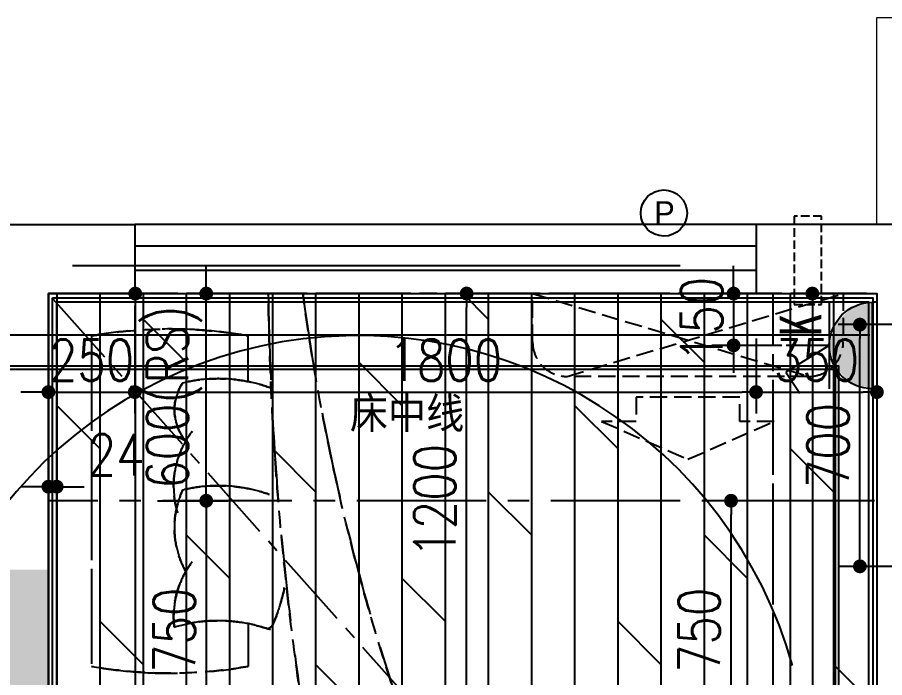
# Model space of a CAD drawing. Header units: inches. Extents: x -2597087 to 134135, y -662679 to 20000.
# Drawn here: x 10135 to 12648, y 12938 to 14850 of the extents above; entities that cross this region are included whole.
import ezdxf
from ezdxf.enums import TextEntityAlignment as Align

# ---------------------------------------------------------------- set-up
doc = ezdxf.new("R2010")
doc.units = ezdxf.units.IN
doc.header["$LTSCALE"] = 100
doc.header["$MEASUREMENT"] = 0
for name, pattern in [('__DASH', [0.35, 0.25, -0.1]), ('CENTER2', [1.125, 0.75, -0.125, 0.125, -0.125]), ('DASH', [0.35, 0.25, -0.1]), ('DASHDOT2', [12.7, 6.35, -3.175, 0, -3.175]), ('HIDDENX2', [0.75, 0.5, -0.25])]:
    doc.linetypes.add(name, pattern=pattern)
doc.layers.get('0').update_dxf_attribs({"linetype": 'CONTINUOUS'})
doc.layers.get('Defpoints').update_dxf_attribs({"linetype": 'CONTINUOUS'})
for name, color, linetype in [('_ARWALL-1', 7, 'CONTINUOUS'), ('AIR', 252, 'DASH'), ('EQUIP-动力', 3, 'CONTINUOUS'), ('floor', 8, 'CONTINUOUS'), ('IRC-MED1', 250, 'CONTINUOUS'), ('PUB_HATCH', 8, 'CONTINUOUS'), ('RC', 1, 'CONTINUOUS'), ('RC-dim', 3, 'CONTINUOUS'), ('WALL', 7, 'CONTINUOUS'), ('wall-dim', 3, 'CONTINUOUS'), ('WC', 1, 'CONTINUOUS'), ('WINDOW', 4, 'CONTINUOUS'), ('图层4', 13, 'CONTINUOUS'), ('天花开线', 4, 'CONTINUOUS'), ('家具', 1, 'DASH'), ('空调', 8, 'CONTINUOUS'), ('连线', 6, 'CONTINUOUS')]:
    doc.layers.add(name, color=color, linetype=linetype)
doc.layers.add('BALCONY', color=3, linetype='CONTINUOUS', lineweight=0)
doc.styles.add('_TCH_LABEL', font='COMPLEX', dxfattribs={"bigfont": 'GBCBIG'})
doc.styles.get("Standard").update_dxf_attribs({"font": 'txt.shx', "width": 0.8, "bigfont": 'GBCBIG.shx'})
doc.styles.add('STYLE1', font='stylu.ttf')
doc.styles.add('宋体', font='', dxfattribs={"width": 0.8})
doc.styles.get('宋体').set_extended_font_data('SimSun')
doc.dimstyles.new('50', dxfattribs={"dimscale": 50, "dimtxt": 2.4, "dimasz": 0.8, "dimexe": 1.25, "dimexo": 0.6, "dimgap": 0.65, "dimtad": 1, "dimdec": 0, "dimdsep": 46, "dimtxsty": 'Standard', "dimblk1": 'DOT', "dimblk2": 'DOT', "dimsah": 1, "dimcen": 2.5, "dimclrd": 3, "dimclre": 3, "dimclrt": 3, "dimadec": 0, "dimazin": 0, "dimtfac": 1, "dimtdec": 0, "dimtix": 1, "dimtmove": 2, "dimatfit": 0, "dimldrblk": 'DOT', "dimfxl": 5, "dimfxlon": 1, "dimarcsym": 0})

# ---------------------------------------------------------------- blocks, each defined once
blk = doc.blocks.new('_Dot')
at = {"color": 0, "linetype": 'ByBlock', "lineweight": -2}
blk.add_line((-0.5, 0), (-1, 0), dxfattribs=at)
at = {"color": 0, "linetype": 'ByBlock', "const_width": 0.5}
blk.add_lwpolyline([(-0.25, 0, 1), (0.25, 0, 1)], format="xyb", close=True, dxfattribs=at)
blk = doc.blocks.new('*D83')
at = {"layer": 'Defpoints', "color": 0, "transparency": 16777216}
for p in [(10225, 13949.9), (10475, 13949.9), (10475, 13764.6)]:
    blk.add_point(p, dxfattribs=at)
at = {"layer": 'wall-dim', "color": 3, "lineweight": -2, "transparency": 16777216}
for p, q in [((10225, 13919.9), (10225, 13702.1)), ((10475, 13919.9), (10475, 13702.1)), ((10185, 13764.6), (10145, 13764.6)), ((10225, 13764.6), (10475, 13764.6)), ((10515, 13764.6), (10555, 13764.6))]:
    blk.add_line(p, q, dxfattribs=at)
at = {"layer": 'wall-dim', "color": 3, "lineweight": -2, "transparency": 16777216, "xscale": 40, "yscale": 40, "zscale": 40}
blk.add_blockref('_Dot', (10225, 13764.6), dxfattribs=at)
at = {"layer": 'wall-dim', "color": 3, "lineweight": -2, "transparency": 16777216, "xscale": 40, "yscale": 40, "zscale": 40, "rotation": 180}
blk.add_blockref('_Dot', (10475, 13764.6), dxfattribs=at)
at = {"layer": 'wall-dim', "color": 3, "transparency": 16777216, "insert": (10350, 13857.1), "char_height": 120, "attachment_point": 5}
blk.add_mtext('250', dxfattribs=at)
blk = doc.blocks.new('*D84')
at = {"layer": 'Defpoints', "color": 0, "transparency": 16777216}
for p in [(10475, 14049.9), (12275, 13949.9), (12275, 13764.6)]:
    blk.add_point(p, dxfattribs=at)
at = {"layer": 'wall-dim', "color": 3, "lineweight": -2, "transparency": 16777216}
for p, q in [((10475, 14014.6), (10475, 13702.1)), ((12275, 13919.9), (12275, 13702.1)), ((10515, 13764.6), (12235, 13764.6))]:
    blk.add_line(p, q, dxfattribs=at)
at = {"layer": 'wall-dim', "color": 3, "lineweight": -2, "transparency": 16777216, "xscale": 40, "yscale": 40, "zscale": 40, "rotation": 180}
blk.add_blockref('_Dot', (10475, 13764.6), dxfattribs=at)
at = {"layer": 'wall-dim', "color": 3, "lineweight": -2, "transparency": 16777216, "xscale": 40, "yscale": 40, "zscale": 40}
blk.add_blockref('_Dot', (12275, 13764.6), dxfattribs=at)
at = {"layer": 'wall-dim', "color": 3, "transparency": 16777216, "insert": (11375, 13857.1), "char_height": 120, "attachment_point": 5}
blk.add_mtext('1800', dxfattribs=at)
blk = doc.blocks.new('*D85')
at = {"layer": 'Defpoints', "color": 0, "transparency": 16777216}
for p in [(12275, 13949.9), (12625, 13949.9), (12625, 13764.6)]:
    blk.add_point(p, dxfattribs=at)
at = {"layer": 'wall-dim', "color": 3, "lineweight": -2, "transparency": 16777216}
for p, q in [((12275, 13919.9), (12275, 13702.1)), ((12625, 13919.9), (12625, 13702.1)), ((12315, 13764.6), (12585, 13764.6))]:
    blk.add_line(p, q, dxfattribs=at)
at = {"layer": 'wall-dim', "color": 3, "lineweight": -2, "transparency": 16777216, "xscale": 40, "yscale": 40, "zscale": 40, "rotation": 180}
blk.add_blockref('_Dot', (12275, 13764.6), dxfattribs=at)
at = {"layer": 'wall-dim', "color": 3, "lineweight": -2, "transparency": 16777216, "xscale": 40, "yscale": 40, "zscale": 40}
blk.add_blockref('_Dot', (12625, 13764.6), dxfattribs=at)
at = {"layer": 'wall-dim', "color": 3, "transparency": 16777216, "insert": (12450, 13857.1), "char_height": 120, "attachment_point": 5}
blk.add_mtext('350', dxfattribs=at)
blk = doc.blocks.new('*D86')
at = {"layer": 'Defpoints', "color": 0, "transparency": 16777216}
for p in [(10225, 14049.9), (10225, 11349.9), (10476.5, 11349.9)]:
    blk.add_point(p, dxfattribs=at)
at = {"layer": 'wall-dim', "color": 3, "lineweight": -2, "transparency": 16777216}
for p, q in [((10255, 14049.9), (10539, 14049.9)), ((10476.5, 14009.9), (10476.5, 11389.9)), ((10255, 11349.9), (10539, 11349.9))]:
    blk.add_line(p, q, dxfattribs=at)
at = {"layer": 'wall-dim', "color": 3, "lineweight": -2, "transparency": 16777216, "xscale": 40, "yscale": 40, "zscale": 40}
for p, rotation in [((10476.5, 14049.9), 90), ((10476.5, 11349.9), 270)]:
    blk.add_blockref('_Dot', p, dxfattribs=dict(at, rotation=rotation))
at = {"layer": 'wall-dim', "color": 3, "transparency": 16777216, "insert": (10384, 12699.9), "char_height": 120, "attachment_point": 5, "rotation": 90}
blk.add_mtext('2700', dxfattribs=at)
blk = doc.blocks.new('*D106')
at = {"layer": 'Defpoints', "color": 0, "transparency": 16777216}
for p in [(12625, 14049.9), (12438, 11349.9), (12525, 11349.9)]:
    blk.add_point(p, dxfattribs=at)
at = {"layer": 'wall-dim', "color": 3, "lineweight": -2, "transparency": 16777216}
for p, q in [((12595, 14049.9), (12375.5, 14049.9)), ((12438, 14009.9), (12438, 11389.9)), ((12495, 11349.9), (12375.5, 11349.9))]:
    blk.add_line(p, q, dxfattribs=at)
at = {"layer": 'wall-dim', "color": 3, "lineweight": -2, "transparency": 16777216, "xscale": 40, "yscale": 40, "zscale": 40}
for p, rotation in [((12438, 14049.9), 90), ((12438, 11349.9), 270)]:
    blk.add_blockref('_Dot', p, dxfattribs=dict(at, rotation=rotation))
at = {"layer": 'wall-dim', "color": 3, "transparency": 16777216, "insert": (12345.5, 12699.9), "char_height": 120, "attachment_point": 5, "rotation": 90}
blk.add_mtext('2700', dxfattribs=at)
blk = doc.blocks.new('A$C43E60662')
at = {"color": 0, "linetype": 'ByBlock', "lineweight": -2, "extrusion": (0, 0, -1)}
blk.add_ellipse((83.7, 83.5), major_axis=(83.7, 0), ratio=1, start_param=3.141768, end_param=9.424953, dxfattribs=at)
at = {"color": 0, "linetype": 'ByBlock', "lineweight": -2, "style": 'STYLE1'}
blk.add_text('P', height=84, rotation=0, dxfattribs=at).set_placement((48.2, 42.3))
blk = doc.blocks.new('A$C65142D5C')
at = {"layer": '空调', "linetype": 'DASH', "ltscale": 2}
for p, q in [((240, 100), (0, 900)), ((0, 0), (240, 800))]:
    blk.add_line(p, q, dxfattribs=at)
blk.add_lwpolyline([(0, 0), (0, 900), (140, 900, -0.414214), (240, 800), (240, 100, -0.414214), (140, 0)], format="xyb", close=True, dxfattribs=at)
blk.add_lwpolyline([(370, 700), (370, 600), (300, 600), (300, 300), (370, 300), (370, 200), (480, 450)], close=True, dxfattribs=at)
blk = doc.blocks.new('A$C65BC6299')
at = {"color": 1, "linetype": 'DASH', "ltscale": 0.5}
for centre, radius, start, end in [((1160.1, -267.3), 24, 292.6718, 0.0018), ((1164.7, -278.4), 12, 220.7284, 292.6718)]:
    blk.add_arc(centre, radius, start, end, dxfattribs=at)
at = {"layer": '家具', "color": 8, "linetype": 'HIDDENX2'}
for p, q in [((1521.4, 1425.1), (1521.4, 1557.6)), ((1974.8, 1557.6), (1974.8, 600.5))]:
    blk.add_line(p, q, dxfattribs=at)
at = {"layer": '家具', "linetype": 'HIDDENX2'}
for p, q in [((1184.1, -267.3), (1184.1, 284.7)), ((1265.1, 278.7), (1535.1, 278.7)), ((1616.1, -180.3), (1616.1, 197.7)), ((1064.1, -50.8), (1064.1, 68.1)), ((1265.1, -261.3), (1535.1, -261.3))]:
    blk.add_line(p, q, dxfattribs=at)
at = {"layer": '家具', "color": 2, "linetype": 'HIDDENX2'}
blk.add_lwpolyline([(2099.9, 1680.1), (2099.9, 1680.1), (2099.9, 480.1), (0, 480.1), (0, 1680.1)], close=True, dxfattribs=at)
at = {"layer": '家具', "color": 8, "linetype": 'HIDDENX2'}
blk.add_lwpolyline([(1521.4, 724.2), (1521.4, 600.5)], dxfattribs=at)
at = {"layer": '家具', "color": 2, "linetype": 'HIDDENX2'}
for points in [[(1400, 480.1), (1400.1, -420.1), (2100, -420.1)], [(2100, -420.1), (2099.9, 480.1)]]:
    blk.add_lwpolyline(points, dxfattribs=at)
at = {"layer": '家具', "linetype": 'HIDDENX2'}
for centre, radius, start, end in [((-5068.4, 2548.3), 6489.8, 341.41643, 352.31176), ((-7492.7, 1811.7), 8956.6, 351.44968, 359.15783), ((1442.6, 56.5), 378.7, 139.2753, 178.2367), ((4397.5, 8.8), 3255.3, 174.8041, 185.1995), ((1164.7, 295.7), 12, 67.3318, 139.2753), ((1160.1, 284.7), 24, 0.0018, 67.3318), ((1265.1, 197.7), 81, 90.0018, 180.0018), ((1535.1, 197.7), 81, 0.0018, 90.0018), ((1442.6, -39.2), 378.7, 181.7669, 220.7284), ((1265.1, -180.3), 81, 180.0018, 270.0018), ((1535.1, -180.3), 81, 270.0018, 0.0018)]:
    blk.add_arc(centre, radius, start, end, dxfattribs=at)
at = {"layer": '家具', "color": 8, "linetype": 'HIDDENX2'}
for centre, radius, start, end in [((1748.1, 282.9), 1294.7, 79.916, 100.084), ((1608.1, 989.4), 444.3, 76.6334, 110.2028), ((1594.6, 1343.1), 140.2, 320.0013, 34.052), ((1477.2, 1122.6), 260, 342.7207, 37.6076), ((1608.1, 679.4), 444.3, 76.6334, 109.4677), ((1473.1, 1002), 261.8, 331.0064, 24.7517), ((1477.2, 744.6), 260, 353.2662, 37.6076), ((1904.3, 923.3), 497.3, 190.9098, 204.5758), ((1608.1, 288.5), 444.3, 73.3523, 109.8987), ((1644.5, 1002.9), 345.1, 236.1083, 238.4666), ((1748.1, 1875.1), 1294.7, 259.916, 280.084)]:
    blk.add_arc(centre, radius, start, end, dxfattribs=at)
blk = doc.blocks.new('*D237')
at = {"layer": 'Defpoints', "color": 0, "transparency": 16777216}
for p in [(11375, 14049.9), (11436.6, 14049.9), (11325.1, 12849.9)]:
    blk.add_point(p, dxfattribs=at)
at = {"layer": 'WC', "color": 3, "lineweight": -2, "transparency": 16777216}
for p, q in [((11405, 14049.9), (11499.1, 14049.9)), ((11436.6, 12889.9), (11436.6, 14009.9)), ((11355.1, 12849.9), (11499.1, 12849.9))]:
    blk.add_line(p, q, dxfattribs=at)
at = {"layer": 'WC', "color": 3, "lineweight": -2, "transparency": 16777216, "xscale": 40, "yscale": 40, "zscale": 40}
for p, rotation in [((11436.6, 14049.9), 90), ((11436.6, 12849.9), 270)]:
    blk.add_blockref('_Dot', p, dxfattribs=dict(at, rotation=rotation))
at = {"layer": 'WC', "color": 3, "transparency": 16777216, "insert": (11344.1, 13449.9), "char_height": 120, "attachment_point": 5, "rotation": 90}
blk.add_mtext('1200', dxfattribs=at)
blk = doc.blocks.new('A$C38B7485E')
at = {"layer": 'PUB_HATCH'}
blk.add_hatch(color=6, dxfattribs=at).paths.add_polyline_path([(2650.1, 6500), (2650.1, 6700), (2000.1, 6700), (2000.1, 8600), (1800.1, 8600), (1800.1, 6500)])
at = {"layer": '_ARWALL-1'}
for points in [[(1800.1, 8600), (1800.1, 9600), (2250.1, 9600), (2250.1, 9400), (2000.1, 9400), (2000.1, 6700)], [(4400.1, 9600), (4050.1, 9600), (4050.1, 9400), (4400.1, 9400)], [(4500.1, 6700), (4500.1, 9600), (4400.1, 9600)], [(4400.1, 9400), (4400.1, 6700), (4300.1, 6700), (4300.1, 6500), (4400.1, 6500)]]:
    blk.add_lwpolyline(points, dxfattribs=at)
at = {"layer": 'BALCONY', "color": 2}
blk.add_lwpolyline([(4400.1, 9600), (4400.1, 10200), (5600.1, 10200)], dxfattribs=at)
at = {"layer": 'WINDOW'}
for p, q in [((4050.1, 9600), (2250.1, 9600)), ((4050.1, 9537.2), (2250.1, 9537.2)), ((2250.1, 9468.2), (4050.1, 9468.2)), ((2250.1, 9400), (4050.1, 9400))]:
    blk.add_line(p, q, dxfattribs=at)
blk = doc.blocks.new('*D253')
at = {"layer": 'Defpoints', "color": 0, "transparency": 16777216}
for p in [(10225, 13532.1), (10249, 13532.1), (10249, 13490.6)]:
    blk.add_point(p, dxfattribs=at)
at = {"layer": 'RC-dim', "color": 3, "lineweight": -2, "transparency": 16777216}
for p, q in [((10225, 13502.1), (10225, 13428.1)), ((10249, 13502.1), (10249, 13428.1)), ((10185, 13490.6), (10145, 13490.6)), ((10225, 13490.6), (10249, 13490.6)), ((10289, 13490.6), (10329, 13490.6))]:
    blk.add_line(p, q, dxfattribs=at)
at = {"layer": 'RC-dim', "color": 3, "lineweight": -2, "transparency": 16777216, "xscale": 40, "yscale": 40, "zscale": 40}
blk.add_blockref('_Dot', (10225, 13490.6), dxfattribs=at)
at = {"layer": 'RC-dim', "color": 3, "lineweight": -2, "transparency": 16777216, "xscale": 40, "yscale": 40, "zscale": 40, "rotation": 180}
blk.add_blockref('_Dot', (10249, 13490.6), dxfattribs=at)
at = {"layer": 'RC-dim', "color": 3, "transparency": 16777216, "insert": (10421.2, 13583.1), "char_height": 120, "attachment_point": 5}
blk.add_mtext('24', dxfattribs=at)
blk = doc.blocks.new('*D278')
at = {"layer": 'Defpoints', "color": 0, "transparency": 16777216}
for p in [(12575.8, 13959.9), (12815, 13959.9), (12815, 13259.9)]:
    blk.add_point(p, dxfattribs=at)
at = {"layer": 'floor', "color": 3, "lineweight": -2, "transparency": 16777216}
for p, q in [((12785, 13959.9), (12513.3, 13959.9)), ((12575.8, 13299.9), (12575.8, 13919.9)), ((12785, 13259.9), (12513.3, 13259.9))]:
    blk.add_line(p, q, dxfattribs=at)
at = {"layer": 'floor', "color": 3, "lineweight": -2, "transparency": 16777216, "xscale": 40, "yscale": 40, "zscale": 40}
for p, rotation in [((12575.8, 13959.9), 90), ((12575.8, 13259.9), 270)]:
    blk.add_blockref('_Dot', p, dxfattribs=dict(at, rotation=rotation))
at = {"layer": 'floor', "color": 3, "transparency": 16777216, "insert": (12483.3, 13609.9), "char_height": 120, "attachment_point": 5, "rotation": 90}
blk.add_mtext('700', dxfattribs=at)
blk = doc.blocks.new('*D318')
at = {"layer": 'Defpoints', "color": 0, "transparency": 16777216}
for p in [(12379.9, 14049.9), (12209.8, 13899.9), (12379.9, 13899.9)]:
    blk.add_point(p, dxfattribs=at)
at = {"layer": 'EQUIP-动力', "color": 3, "lineweight": -2, "transparency": 16777216}
for p, q in [((12209.8, 14089.9), (12209.8, 14129.9)), ((12349.9, 14049.9), (12147.3, 14049.9)), ((12209.8, 14049.9), (12209.8, 13899.9)), ((12349.9, 13899.9), (12147.3, 13899.9)), ((12209.8, 13859.9), (12209.8, 13819.9))]:
    blk.add_line(p, q, dxfattribs=at)
at = {"layer": 'EQUIP-动力', "color": 3, "lineweight": -2, "transparency": 16777216, "xscale": 40, "yscale": 40, "zscale": 40}
for p, rotation in [((12209.8, 14049.9), 270), ((12209.8, 13899.9), 90)]:
    blk.add_blockref('_Dot', p, dxfattribs=dict(at, rotation=rotation))
at = {"layer": 'EQUIP-动力', "color": 3, "transparency": 16777216, "insert": (12117.3, 13974.9), "char_height": 120, "attachment_point": 5, "rotation": 90}
blk.add_mtext('150', dxfattribs=at)
blk = doc.blocks.new('HJ1')
for p, q in [((-337.8, 478), (-337.8, 444.2)), ((337.8, 478), (337.8, 444.2)), ((-337.8, 444.2), (337.8, 444.2)), ((337.8, 106.4), (-337.8, 106.4)), ((0, 106.4), (-209.3, -232)), ((0, 106.4), (0, -231.4)), ((-209.3, -232), (-370.8, -122.7))]:
    blk.add_line(p, q)
blk.add_arc((0, 444.2), 337.8, 180, 0)
for points in [[(292.6, 275.3), (-292.6, 275.3), (337.8, 444.2), (-337.8, 444.2)], [(168.9, 151.7), (-168.9, 151.7), (292.6, 275.3), (-292.6, 275.3)], [(0, 106.4), (0, 106.4), (168.9, 151.7), (-168.9, 151.7)]]:
    blk.add_solid(points)
at = {"style": '_TCH_LABEL', "flags": 9}
blk.add_attdef('A', (0, -231.4), '', height=0.0135, dxfattribs=at)
blk = doc.blocks.new('*D468')
at = {"layer": 'Defpoints', "color": 0, "transparency": 16777216}
for p in [(10511.3, 13449.9), (10522.7, 12699.9), (10682.2, 12699.9)]:
    blk.add_point(p, dxfattribs=at)
at = {"layer": 'EQUIP-动力', "color": 3, "lineweight": -2, "transparency": 16777216}
for p, q in [((10541.3, 13449.9), (10744.7, 13449.9)), ((10682.2, 13409.9), (10682.2, 12739.9)), ((10552.7, 12699.9), (10744.7, 12699.9))]:
    blk.add_line(p, q, dxfattribs=at)
at = {"layer": 'EQUIP-动力', "color": 3, "lineweight": -2, "transparency": 16777216, "xscale": 40, "yscale": 40, "zscale": 40}
for p, rotation in [((10682.2, 13449.9), 90), ((10682.2, 12699.9), 270)]:
    blk.add_blockref('_Dot', p, dxfattribs=dict(at, rotation=rotation))
at = {"layer": 'EQUIP-动力', "color": 3, "transparency": 16777216, "insert": (10589.7, 13074.9), "char_height": 120, "attachment_point": 5, "rotation": 90}
blk.add_mtext('750', dxfattribs=at)
blk = doc.blocks.new('*D474')
at = {"layer": 'Defpoints', "color": 0, "transparency": 16777216}
for p in [(10551.2, 14049.9), (10682.2, 14049.9), (10511.3, 13449.9)]:
    blk.add_point(p, dxfattribs=at)
at = {"layer": 'EQUIP-动力', "color": 3, "lineweight": -2, "transparency": 16777216}
for p, q in [((10682.2, 14089.9), (10682.2, 14129.9)), ((10581.2, 14049.9), (10744.7, 14049.9)), ((10682.2, 13449.9), (10682.2, 14049.9)), ((10541.3, 13449.9), (10744.7, 13449.9)), ((10682.2, 13409.9), (10682.2, 13369.9))]:
    blk.add_line(p, q, dxfattribs=at)
at = {"layer": 'EQUIP-动力', "color": 3, "lineweight": -2, "transparency": 16777216, "xscale": 40, "yscale": 40, "zscale": 40}
for p, rotation in [((10682.2, 14049.9), 270), ((10682.2, 13449.9), 90)]:
    blk.add_blockref('_Dot', p, dxfattribs=dict(at, rotation=rotation))
at = {"layer": 'EQUIP-动力', "color": 3, "transparency": 16777216, "insert": (10589.7, 13749.9), "char_height": 120, "attachment_point": 5, "rotation": 90}
blk.add_mtext('600(RS)', dxfattribs=at)
blk = doc.blocks.new('*D480')
at = {"layer": 'Defpoints', "color": 0, "transparency": 16777216}
for p in [(12202.5, 13449.9), (12591.8, 13449.9), (12345.9, 12699.6)]:
    blk.add_point(p, dxfattribs=at)
at = {"layer": 'EQUIP-动力', "color": 3, "lineweight": -2, "transparency": 16777216}
for p, q in [((12452.5, 13449.9), (12140, 13449.9)), ((12202.5, 12739.6), (12202.5, 13409.9)), ((12315.9, 12699.6), (12140, 12699.6))]:
    blk.add_line(p, q, dxfattribs=at)
at = {"layer": 'EQUIP-动力', "color": 3, "lineweight": -2, "transparency": 16777216, "xscale": 40, "yscale": 40, "zscale": 40}
for p, rotation in [((12202.5, 13449.9), 90), ((12202.5, 12699.6), 270)]:
    blk.add_blockref('_Dot', p, dxfattribs=dict(at, rotation=rotation))
at = {"layer": 'EQUIP-动力', "color": 3, "transparency": 16777216, "insert": (12110, 13074.7), "char_height": 120, "attachment_point": 5, "rotation": 90}
blk.add_mtext('750', dxfattribs=at)
blk = doc.blocks.new('*D714')
at = {"layer": 'Defpoints', "color": 0, "transparency": 16777216}
for p in [(10225, 13949.9), (10475, 13949.9), (10475, 13764.6)]:
    blk.add_point(p, dxfattribs=at)
at = {"layer": 'wall-dim', "color": 3, "lineweight": -2, "transparency": 16777216}
for p, q in [((10225, 13919.9), (10225, 13702.1)), ((10475, 13919.9), (10475, 13702.1)), ((10185, 13764.6), (10145, 13764.6)), ((10225, 13764.6), (10475, 13764.6)), ((10515, 13764.6), (10555, 13764.6))]:
    blk.add_line(p, q, dxfattribs=at)
at = {"layer": 'wall-dim', "color": 3, "lineweight": -2, "transparency": 16777216, "xscale": 40, "yscale": 40, "zscale": 40}
blk.add_blockref('_Dot', (10225, 13764.6), dxfattribs=at)
at = {"layer": 'wall-dim', "color": 3, "lineweight": -2, "transparency": 16777216, "xscale": 40, "yscale": 40, "zscale": 40, "rotation": 180}
blk.add_blockref('_Dot', (10475, 13764.6), dxfattribs=at)
at = {"layer": 'wall-dim', "color": 3, "transparency": 16777216, "insert": (10350, 13857.1), "char_height": 120, "attachment_point": 5}
blk.add_mtext('250', dxfattribs=at)
blk = doc.blocks.new('*D715')
at = {"layer": 'Defpoints', "color": 0, "transparency": 16777216}
for p in [(10475, 14049.9), (12275, 13949.9), (12275, 13764.6)]:
    blk.add_point(p, dxfattribs=at)
at = {"layer": 'wall-dim', "color": 3, "lineweight": -2, "transparency": 16777216}
for p, q in [((10475, 14014.6), (10475, 13702.1)), ((12275, 13919.9), (12275, 13702.1)), ((10515, 13764.6), (12235, 13764.6))]:
    blk.add_line(p, q, dxfattribs=at)
at = {"layer": 'wall-dim', "color": 3, "lineweight": -2, "transparency": 16777216, "xscale": 40, "yscale": 40, "zscale": 40, "rotation": 180}
blk.add_blockref('_Dot', (10475, 13764.6), dxfattribs=at)
at = {"layer": 'wall-dim', "color": 3, "lineweight": -2, "transparency": 16777216, "xscale": 40, "yscale": 40, "zscale": 40}
blk.add_blockref('_Dot', (12275, 13764.6), dxfattribs=at)
at = {"layer": 'wall-dim', "color": 3, "transparency": 16777216, "insert": (11375, 13857.1), "char_height": 120, "attachment_point": 5}
blk.add_mtext('1800', dxfattribs=at)
blk = doc.blocks.new('*D716')
at = {"layer": 'Defpoints', "color": 0, "transparency": 16777216}
for p in [(12275, 13949.9), (12625, 13949.9), (12625, 13764.6)]:
    blk.add_point(p, dxfattribs=at)
at = {"layer": 'wall-dim', "color": 3, "lineweight": -2, "transparency": 16777216}
for p, q in [((12275, 13919.9), (12275, 13702.1)), ((12625, 13919.9), (12625, 13702.1)), ((12315, 13764.6), (12585, 13764.6))]:
    blk.add_line(p, q, dxfattribs=at)
at = {"layer": 'wall-dim', "color": 3, "lineweight": -2, "transparency": 16777216, "xscale": 40, "yscale": 40, "zscale": 40, "rotation": 180}
blk.add_blockref('_Dot', (12275, 13764.6), dxfattribs=at)
at = {"layer": 'wall-dim', "color": 3, "lineweight": -2, "transparency": 16777216, "xscale": 40, "yscale": 40, "zscale": 40}
blk.add_blockref('_Dot', (12625, 13764.6), dxfattribs=at)
at = {"layer": 'wall-dim', "color": 3, "transparency": 16777216, "insert": (12450, 13857.1), "char_height": 120, "attachment_point": 5}
blk.add_mtext('350', dxfattribs=at)
blk = doc.blocks.new('*D717')
at = {"layer": 'Defpoints', "color": 0, "transparency": 16777216}
for p in [(10225, 14049.9), (10225, 11349.9), (10476.5, 11349.9)]:
    blk.add_point(p, dxfattribs=at)
at = {"layer": 'wall-dim', "color": 3, "lineweight": -2, "transparency": 16777216}
for p, q in [((10255, 14049.9), (10539, 14049.9)), ((10476.5, 14009.9), (10476.5, 11389.9)), ((10255, 11349.9), (10539, 11349.9))]:
    blk.add_line(p, q, dxfattribs=at)
at = {"layer": 'wall-dim', "color": 3, "lineweight": -2, "transparency": 16777216, "xscale": 40, "yscale": 40, "zscale": 40}
for p, rotation in [((10476.5, 14049.9), 90), ((10476.5, 11349.9), 270)]:
    blk.add_blockref('_Dot', p, dxfattribs=dict(at, rotation=rotation))
at = {"layer": 'wall-dim', "color": 3, "transparency": 16777216, "insert": (10384, 12699.9), "char_height": 120, "attachment_point": 5, "rotation": 90}
blk.add_mtext('2700', dxfattribs=at)
blk = doc.blocks.new('*D737')
at = {"layer": 'Defpoints', "color": 0, "transparency": 16777216}
for p in [(12625, 14049.9), (12438, 11349.9), (12525, 11349.9)]:
    blk.add_point(p, dxfattribs=at)
at = {"layer": 'wall-dim', "color": 3, "lineweight": -2, "transparency": 16777216}
for p, q in [((12595, 14049.9), (12375.5, 14049.9)), ((12438, 14009.9), (12438, 11389.9)), ((12495, 11349.9), (12375.5, 11349.9))]:
    blk.add_line(p, q, dxfattribs=at)
at = {"layer": 'wall-dim', "color": 3, "lineweight": -2, "transparency": 16777216, "xscale": 40, "yscale": 40, "zscale": 40}
for p, rotation in [((12438, 14049.9), 90), ((12438, 11349.9), 270)]:
    blk.add_blockref('_Dot', p, dxfattribs=dict(at, rotation=rotation))
at = {"layer": 'wall-dim', "color": 3, "transparency": 16777216, "insert": (12345.5, 12699.9), "char_height": 120, "attachment_point": 5, "rotation": 90}
blk.add_mtext('2700', dxfattribs=at)

msp = doc.modelspace()

# ---------------------------------------------------------------- hatches: boundary and pattern name
at = {"layer": 'floor'}
h = msp.add_hatch(dxfattribs=at)
h.set_pattern_fill('DOLMIT', color=256, scale=500, angle=90, style=0)
h.set_pattern_definition([(90, (12625, 11349.87), (-125, 8e-15), []), (135, (12625, 11349.87), (-250, -250), [176.777, -353.554])])
h.paths.add_polyline_path([(10275, 14049.868), (10225, 14049.868), (10225, 11349.868), (11745, 11349.868), (11745, 11349.868), (12565, 11349.868), (12625, 11349.868), (12625, 14049.868), (12115.023, 14049.868)])

# ---------------------------------------------------------------- linework, layer by layer
at = {"layer": 'AIR'}
msp.add_lwpolyline([(12385, 14273.99), (12385, 14018.196), (12465, 14018.196), (12465, 14273.99), (12385, 14273.99)], dxfattribs=at)
at = {"layer": 'EQUIP-动力', "color": 8, "linetype": '__DASH', "ltscale": 10}
for p, q in [((10225, 14049.868), (10225, 14049.868)), ((10225, 14049.868), (10225, 12849.868)), ((12324.92, 14049.868), (10225, 14049.868)), ((12324.92, 12849.868), (12324.92, 14049.868)), ((10350.164, 13927.339), (10350.164, 12970.248)), ((10803.537, 13794.93), (10803.537, 13927.339)), ((10803.537, 13094.029), (10803.537, 12970.248))]:
    msp.add_line(p, q, dxfattribs=at)
at = {"layer": 'EQUIP-动力', "color": 4, "linetype": 'CENTER2', "ltscale": 5}
msp.add_lwpolyline([(12618.067, 13449.868), (10225, 13449.868)], dxfattribs=at)
at = {"layer": 'EQUIP-动力', "color": 8, "linetype": '__DASH', "ltscale": 10}
for centre, radius, start, end in [((19817.638, 14181.513), 8956.575, 180.8421737, 188.5503203), ((17393.353, 14918.096), 6489.831, 187.688244, 198.5835694), ((10576.851, 12652.667), 1294.672, 79.915988, 100.084012), ((10716.854, 13359.207), 444.262, 69.797196, 103.366599), ((10730.297, 13712.938), 140.185, 145.94798, 219.998669), ((10847.745, 13492.345), 259.959, 142.392436, 197.279262), ((10716.854, 13049.153), 444.262, 70.53225, 103.366599), ((10851.855, 13371.788), 261.752, 155.248299, 208.993601), ((10847.745, 13114.428), 259.959, 142.392436, 186.733822), ((10420.573, 13293.083), 497.346, 335.424243, 349.090238), ((10716.854, 12658.306), 444.262, 70.101338, 106.647702), ((10680.412, 13372.73), 345.131, 301.533352, 303.891713), ((10576.851, 14244.92), 1294.672, 259.915988, 280.084012)]:
    msp.add_arc(centre, radius, start, end, dxfattribs=at)
at = {"layer": 'IRC-MED1'}
for p, q in [((12055, 14129.872), (10295, 14129.872)), ((12605, 13929.872), (9745, 13929.872))]:
    msp.add_line(p, q, dxfattribs=at)
for points in [[(9835, 12009.872), (12515, 12009.872), (12515, 13839.872), (9835, 13839.872)], [(9845, 12019.872), (12505, 12019.872), (12505, 13829.872), (9845, 13829.872)]]:
    msp.add_lwpolyline(points, close=True, dxfattribs=at)
at = {"layer": 'RC', "color": 1}
for points in [[(10225, 14049.868), (12625, 14049.868), (12625, 11349.868), (10225, 11349.868)], [(10237, 14037.868), (12613, 14037.868), (12613, 11361.868), (10237, 11361.868)], [(10249, 14025.868), (12601, 14025.868), (12601, 11373.868), (10249, 11373.868)]]:
    msp.add_lwpolyline(points, close=True, dxfattribs=at)
at = {"layer": '天花开线', "linetype": 'CENTER2', "ltscale": 3}
msp.add_line((12631.317, 11343.552), (10225, 14049.868), dxfattribs=at)
at = {"layer": '连线', "color": 2}
msp.add_arc((11120.649, 12619.856), 1308.298, 15.6341, 183.646743, dxfattribs=at)

# ---------------------------------------------------------------- block references
at = {"layer": 'EQUIP-动力', "color": 5}
ref = msp.add_blockref('HJ1', (12447.724, 13899.421), dxfattribs=dict(at, xscale=-0.3708590045571327, yscale=0.3708590045571327, zscale=0.3708590045571327, rotation=270))
ref.add_attrib('K', 'K', dxfattribs={"height": 120, "rotation": 90, "style": '宋体', "width": 0.796875}).set_placement((12499.621, 13958.13), align=Align.BOTTOM_CENTER)
at = {"layer": 'WALL'}
msp.add_blockref('A$C38B7485E', (8224.867, 4649.868), dxfattribs=at)
at = {"layer": '图层4', "color": 1, "linetype": 'ByBlock', "xscale": 0.8000000000465661, "yscale": 0.8000000000465661, "zscale": 0.8000000000465661}
msp.add_blockref('A$C43E60662', (11941.105, 14216.397), dxfattribs=at)
at = {"layer": '家具', "linetype": 'HIDDENX2', "xscale": -1}
msp.add_blockref('A$C65BC6299', (12324.92, 12369.788), dxfattribs=at)
at = {"layer": '空调', "rotation": 269.9999999066185}
msp.add_blockref('A$C65142D5C', (11627.651, 14049.869), dxfattribs=at)

# ---------------------------------------------------------------- texts
at = {"layer": 'EQUIP-动力', "color": 4, "linetype": 'DASHDOT2', "ltscale": 0.1, "style": 'STYLE1', "width": 0.9}
msp.add_text('床中线', height=90, dxfattribs=at).set_placement((11098.176, 13659.034))

# ---------------------------------------------------------------- dimensions: what is measured, and where the dimension line sits
at = {"layer": 'EQUIP-动力'}
dim = msp.add_linear_dim(base=(10682.15, 14049.868), p1=(10511.275, 13449.868), p2=(10551.23, 14049.868), angle=90, text='<>(RS)', dimstyle='50', dxfattribs=at)
dim.commit()
dim.dimension.update_dxf_attribs({"geometry": '*D474', "text_midpoint": (10589.65, 13749.868)})
for base, p1, p2, angle, picture, middle in [((12209.821, 13899.868), (12379.877, 14049.868), (12379.877, 13899.868), 270, '*D318', (12117.321, 13974.868)), ((10682.15, 12699.914), (10511.275, 13449.868), (10522.659, 12699.914), 90, '*D468', (10589.65, 13074.891))]:
    dim = msp.add_linear_dim(base=base, p1=p1, p2=p2, angle=angle, dimstyle='50', dxfattribs=at)
    dim.commit()
    dim.dimension.update_dxf_attribs({"geometry": picture, "text_midpoint": middle})
at = {"layer": 'EQUIP-动力', "color": 2}
dim = msp.add_linear_dim(base=(12202.529, 13449.868), p1=(12345.852, 12699.614), p2=(12591.805, 13449.868), angle=90, dimstyle='50', dxfattribs=at)
dim.commit()
dim.dimension.update_dxf_attribs({"geometry": '*D480', "text_midpoint": (12110.029, 13074.741)})
at = {"layer": 'floor'}
dim = msp.add_linear_dim(base=(12575.775, 13959.868), p1=(12815, 13259.868), p2=(12815, 13959.868), angle=90, dimstyle='50', override={"dimarcsym": 2}, dxfattribs=at)
dim.commit()
dim.dimension.update_dxf_attribs({"geometry": '*D278', "text_midpoint": (12483.275, 13609.868)})
at = {"layer": 'RC-dim'}
dim = msp.add_linear_dim(base=(10249, 13490.632), p1=(10225, 13532.061), p2=(10249, 13532.061), angle=0, dimstyle='50', dxfattribs=at)
dim.commit()
dim.dimension.update_dxf_attribs({"geometry": '*D253', "text_midpoint": (10421.155, 13583.132), "dimtype": 161})
at = {"layer": 'wall-dim'}
for base, p1, p2, picture, middle in [((10476.471, 11349.868), (10225, 14049.868), (10225.001, 11349.868), '*D86', (10383.971, 12699.868)), ((10476.471, 11349.868), (10225, 14049.868), (10225.001, 11349.868), '*D717', (10383.971, 12699.868)), ((12438.021, 11349.868), (12625, 14049.868), (12525, 11349.868), '*D106', (12345.521, 12699.868)), ((12438.021, 11349.868), (12625, 14049.868), (12525, 11349.868), '*D737', (12345.521, 12699.868))]:
    dim = msp.add_linear_dim(base=base, p1=p1, p2=p2, angle=90, dimstyle='50', dxfattribs=at)
    dim.commit()
    dim.dimension.update_dxf_attribs({"geometry": picture, "text_midpoint": middle})
for base, p1, p2, picture, middle in [((12275, 13764.585), (10475, 14049.868), (12275, 13949.868), '*D84', (11375, 13857.085)), ((12275, 13764.585), (10475, 14049.868), (12275, 13949.868), '*D715', (11375, 13857.085)), ((10475, 13764.585), (10225, 13949.868), (10475, 13949.868), '*D83', (10350, 13857.085)), ((10475, 13764.585), (10225, 13949.868), (10475, 13949.868), '*D714', (10350, 13857.085)), ((12625, 13764.585), (12275, 13949.868), (12625, 13949.868), '*D85', (12450, 13857.085)), ((12625, 13764.585), (12275, 13949.868), (12625, 13949.868), '*D716', (12450, 13857.085))]:
    dim = msp.add_linear_dim(base=base, p1=p1, p2=p2, dimstyle='50', dxfattribs=at)
    dim.commit()
    dim.dimension.update_dxf_attribs({"geometry": picture, "text_midpoint": middle})
at = {"layer": 'WC'}
dim = msp.add_linear_dim(base=(11436.581, 14049.868), p1=(11325.077, 12849.868), p2=(11375, 14049.868), angle=90, dimstyle='50', dxfattribs=at)
dim.commit()
dim.dimension.update_dxf_attribs({"geometry": '*D237', "text_midpoint": (11344.081, 13449.868)})

doc.saveas('drawing.dxf')
